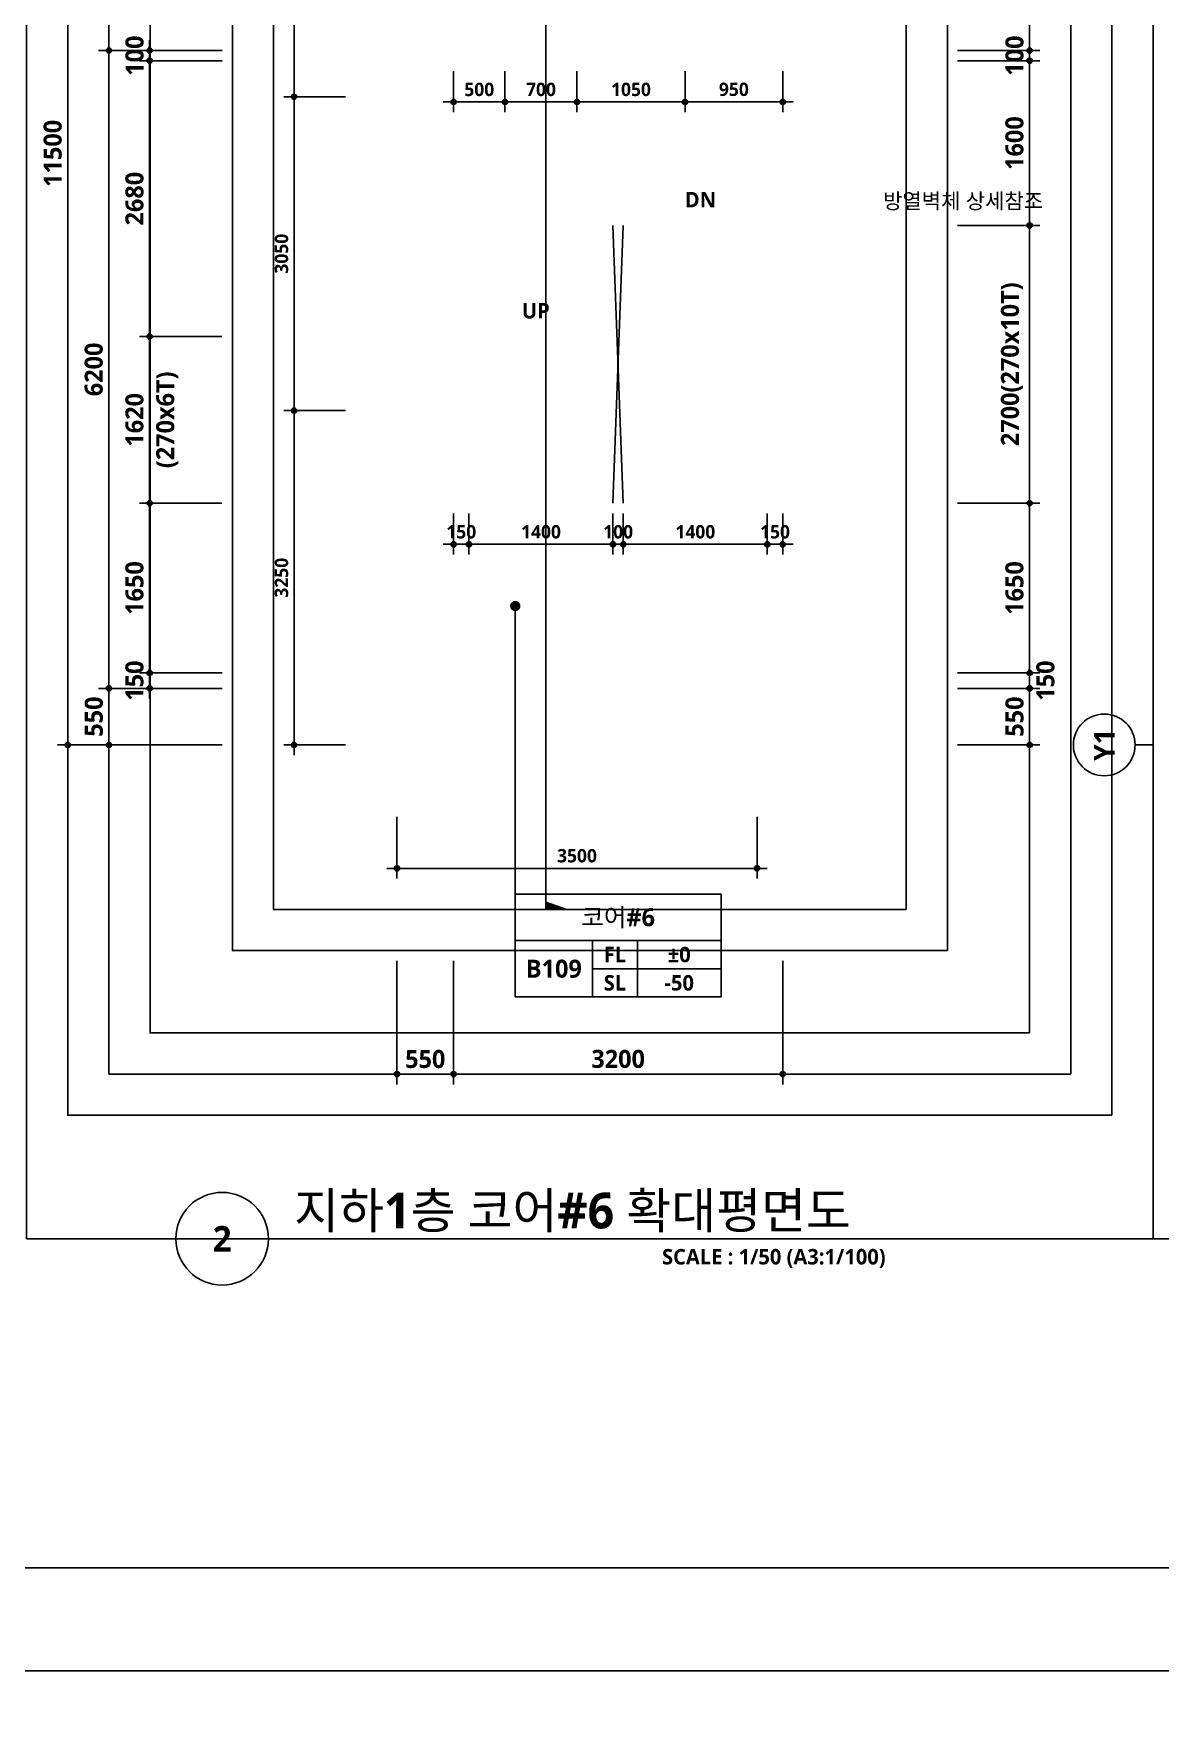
# Model space of a CAD drawing. Header units: millimetres. Extents: x -12482 to 126000, y 0 to 220200.
# Drawn here: x 13119 to 24069, y 148000 to 164413 of the extents above; entities that cross this region are included whole.
import ezdxf
from ezdxf.enums import TextEntityAlignment as Align

# ---------------------------------------------------------------- set-up
doc = ezdxf.new("R2010")
doc.units = ezdxf.units.MM
doc.header["$LTSCALE"] = 60
doc.linetypes.add('CEN', pattern=[62, 60, -1, 0, -1])
doc.layers.get('Defpoints').update_dxf_attribs({"color": 153})
for name, color, linetype in [('A-ANNO-DIM', 4, 'Continuous'), ('A-ANNO-GRA1', 7, 'Continuous'), ('A-ANNO-LEAD', 4, 'Continuous'), ('A-ANNO-TEXT1', 7, 'Continuous'), ('A-ANNO-TEXT2', 3, 'Continuous'), ('A-ANNO-TITL', 7, 'Continuous'), ('A-FLOR-OPEN-BELO', 6, 'CEN'), ('A-ST-AXIS-BUB', 7, 'Continuous'), ('A-ST-AXIS-DIM', 7, 'Continuous'), ('AA-MKXX', 3, 'Continuous'), ('AA-XXXX-TXT1', 2, 'Continuous')]:
    doc.layers.add(name, color=color, linetype=linetype)
for name, color, linetype, plot in [('Defpoint', 161, 'Continuous', False), ('G(그리드1)', 185, 'Continuous', False), ('G(그리드2)', 235, 'Continuous', False)]:
    doc.layers.add(name, color=color, linetype=linetype, plot=plot)
doc.styles.add('2020음성 1차', font='NanumGothicBold.ttf')
doc.styles.add('SH_나눔', font='')
doc.styles.add('SH_진천_나눔', font='')
doc.styles.get('SH_나눔').set_extended_font_data('NanumGothic', bold=True)
doc.styles.get('SH_진천_나눔').set_extended_font_data('NanumGothic', bold=True)
doc.dimstyles.new('SHP 50', dxfattribs={"dimscale": 50, "dimtxt": 3.5, "dimasz": 1, "dimexe": 2, "dimexo": 2, "dimgap": 1, "dimtad": 1, "dimdec": 0, "dimzin": 0, "dimdsep": 46, "dimtxsty": 'SH_진천_나눔', "dimblk": 'DIMDOT', "dimcen": 0.09, "dimclrd": 256, "dimclre": 256, "dimclrt": 3, "dimadec": 0, "dimazin": 1, "dimtfac": 1, "dimtdec": 0, "dimtix": 1, "dimtmove": 2, "dimatfit": 0, "dimldrblk": 'DIMDOT', "dimfxl": 1, "dimtolj": 1, "dimtzin": 0, "dimlwd": -1, "dimlwe": -1, "dimarcsym": 0})
doc.dimstyles.new('SHP 50내부', dxfattribs={"dimscale": 50, "dimtxt": 2.6, "dimasz": 1, "dimexe": 2, "dimexo": 2, "dimgap": 1, "dimtad": 1, "dimdec": 0, "dimzin": 0, "dimdsep": 46, "dimtxsty": '2020음성 1차', "dimblk": 'DIMDOT', "dimcen": 0.09, "dimclrd": 256, "dimclre": 256, "dimclrt": 3, "dimadec": 0, "dimazin": 1, "dimtfac": 1, "dimtdec": 0, "dimtix": 1, "dimtmove": 2, "dimatfit": 0, "dimldrblk": 'DIMDOT', "dimfxl": 1, "dimtolj": 1, "dimtzin": 0, "dimlwd": -1, "dimlwe": -1, "dimarcsym": 0})

# ---------------------------------------------------------------- blocks, each defined once
blk = doc.blocks.new('*U13165')
at = {"layer": 'A-ANNO-TITL'}
blk.add_line((0, 0), (6250, 0), dxfattribs=at)
blk.add_circle((-450, 0), 450, dxfattribs=at)
at = {"layer": 'AA-XXXX-TXT1', "style": 'SH_진천_나눔'}
blk.add_attdef('DWG.TITLE', (250, 100), '', height=350, dxfattribs=at)
at = {"layer": 'AA-XXXX-TXT1', "color": 7, "style": 'SH_진천_나눔'}
blk.add_attdef('NO1', text='', height=300, dxfattribs=at).set_placement((-450, 0), align=Align.MIDDLE)
at = {"layer": 'AA-XXXX-TXT1', "style": 'SH_진천_나눔'}
blk.add_attdef('SCALE', text='', height=150, dxfattribs=at).set_placement((6000, -100), align=Align.TOP_RIGHT)
blk = doc.blocks.new('A-ST-AXIS-BUB-1')
at = {"layer": 'A-ST-AXIS-BUB'}
blk.add_line((0, 350), (0, 0), dxfattribs=at)
blk.add_circle((0, 950), 600, dxfattribs=at)
blk = doc.blocks.new('DIMDOT')
at = {"color": 0}
blk.add_line((-2, 0), (2, 0), dxfattribs=at)
for radius in [0.5, 0.25]:
    blk.add_circle((0, 0), radius, dxfattribs=at)
blk = doc.blocks.new('*D18681')
at = {"layer": 'A-ST-AXIS-DIM'}
for p, q in [((14950, 164250), (13750, 164250)), ((13850, 164200), (13850, 158100)), ((14950, 158050), (13750, 158050))]:
    blk.add_line(p, q, dxfattribs=at)
at = {"layer": 'Defpoints', "color": 0}
for p in [(15050, 164250), (13850, 158050), (15050, 158050)]:
    blk.add_point(p, dxfattribs=at)
at = {"layer": 'A-ST-AXIS-DIM', "linetype": 'ByBlock', "xscale": 50, "yscale": 50, "zscale": 50}
for p, rotation in [((13850, 164250), 90), ((13850, 158050), 270)]:
    blk.add_blockref('DIMDOT', p, dxfattribs=dict(at, rotation=rotation))
at = {"layer": 'A-ST-AXIS-DIM', "color": 3, "insert": (13703, 161150), "char_height": 175, "attachment_point": 5, "rotation": 90, "style": 'SH_진천_나눔'}
blk.add_mtext('\\A1;6200', dxfattribs=at)
blk = doc.blocks.new('*D18682')
at = {"layer": 'A-ST-AXIS-DIM'}
for p, q in [((14950, 166350), (13750, 166350)), ((13850, 164300), (13850, 166300)), ((14950, 164250), (13750, 164250))]:
    blk.add_line(p, q, dxfattribs=at)
at = {"layer": 'Defpoints', "color": 0}
for p in [(13850, 166350), (15050, 166350), (15050, 164250)]:
    blk.add_point(p, dxfattribs=at)
at = {"layer": 'A-ST-AXIS-DIM', "linetype": 'ByBlock', "xscale": 50, "yscale": 50, "zscale": 50}
for p, rotation in [((13850, 166350), 90), ((13850, 164250), 270)]:
    blk.add_blockref('DIMDOT', p, dxfattribs=dict(at, rotation=rotation))
at = {"layer": 'A-ST-AXIS-DIM', "color": 3, "insert": (13704, 165300), "char_height": 175, "attachment_point": 5, "rotation": 90, "style": 'SH_진천_나눔'}
blk.add_mtext('\\A1;2100', dxfattribs=at)
blk = doc.blocks.new('*D18683')
at = {"layer": 'A-ST-AXIS-DIM'}
for p, q in [((14950, 158050), (13750, 158050)), ((13850, 158000), (13850, 157550)), ((14950, 157500), (13750, 157500))]:
    blk.add_line(p, q, dxfattribs=at)
at = {"layer": 'Defpoints', "color": 0}
for p in [(15050, 158050), (13850, 157500), (15050, 157500)]:
    blk.add_point(p, dxfattribs=at)
at = {"layer": 'A-ST-AXIS-DIM', "linetype": 'ByBlock', "xscale": 50, "yscale": 50, "zscale": 50}
for p, rotation in [((13850, 158050), 90), ((13850, 157500), 270)]:
    blk.add_blockref('DIMDOT', p, dxfattribs=dict(at, rotation=rotation))
at = {"layer": 'A-ST-AXIS-DIM', "color": 3, "insert": (13704, 157775), "char_height": 175, "attachment_point": 5, "rotation": 90, "style": 'SH_진천_나눔'}
blk.add_mtext('\\A1;550', dxfattribs=at)
blk = doc.blocks.new('*D18685')
at = {"layer": 'A-ST-AXIS-DIM'}
for p, q in [((14950, 169000), (13350, 169000)), ((13450, 157550), (13450, 168950)), ((14950, 157500), (13350, 157500))]:
    blk.add_line(p, q, dxfattribs=at)
at = {"layer": 'Defpoints', "color": 0}
for p in [(13450, 169000), (15050, 169000), (15050, 157500)]:
    blk.add_point(p, dxfattribs=at)
at = {"layer": 'A-ST-AXIS-DIM', "linetype": 'ByBlock', "xscale": 50, "yscale": 50, "zscale": 50}
for p, rotation in [((13450, 169000), 90), ((13450, 157500), 270)]:
    blk.add_blockref('DIMDOT', p, dxfattribs=dict(at, rotation=rotation))
at = {"layer": 'A-ST-AXIS-DIM', "color": 3, "insert": (13304, 163250), "char_height": 175, "attachment_point": 5, "rotation": 90, "style": 'SH_진천_나눔'}
blk.add_mtext('\\A1;11500', dxfattribs=at)
blk = doc.blocks.new('*D18686')
at = {"layer": 'A-ST-AXIS-DIM'}
for p, q in [((14246, 164300), (14246, 164350)), ((14950, 164250), (14146, 164250)), ((14950, 164150), (14146, 164150)), ((14246, 164250), (14246, 164150)), ((14246, 164100), (14246, 164050))]:
    blk.add_line(p, q, dxfattribs=at)
at = {"layer": 'Defpoints', "color": 0}
for p in [(14246, 164150), (15050, 164250), (15050, 164150)]:
    blk.add_point(p, dxfattribs=at)
at = {"layer": 'A-ST-AXIS-DIM', "linetype": 'ByBlock', "xscale": 50, "yscale": 50, "zscale": 50}
for p, rotation in [((14246, 164250), 270), ((14246, 164150), 90)]:
    blk.add_blockref('DIMDOT', p, dxfattribs=dict(at, rotation=rotation))
at = {"layer": 'A-ST-AXIS-DIM', "color": 3, "insert": (14100, 164200), "char_height": 175, "attachment_point": 5, "rotation": 90, "style": 'SH_진천_나눔'}
blk.add_mtext('\\A1;100', dxfattribs=at)
blk = doc.blocks.new('*D18687')
at = {"layer": 'A-ST-AXIS-DIM'}
for p, q in [((14246, 158250), (14246, 158300)), ((14950, 158200), (14146, 158200)), ((14246, 158050), (14246, 158200)), ((14950, 158050), (14146, 158050)), ((14246, 158000), (14246, 157950))]:
    blk.add_line(p, q, dxfattribs=at)
at = {"layer": 'Defpoints', "color": 0}
for p in [(14246, 158200), (15050, 158200), (15050, 158050)]:
    blk.add_point(p, dxfattribs=at)
at = {"layer": 'A-ST-AXIS-DIM', "linetype": 'ByBlock', "xscale": 50, "yscale": 50, "zscale": 50}
for p, rotation in [((14246, 158200), 270), ((14246, 158050), 90)]:
    blk.add_blockref('DIMDOT', p, dxfattribs=dict(at, rotation=rotation))
at = {"layer": 'A-ST-AXIS-DIM', "color": 3, "insert": (14099, 158125), "char_height": 175, "attachment_point": 5, "rotation": 90, "style": 'SH_진천_나눔'}
blk.add_mtext('\\A1;150', dxfattribs=at)
blk = doc.blocks.new('G$C9D92D8A7')
at = {"layer": 'A-ANNO-GRA1'}
for p, q in [((0, 11), (40, 11)), ((15, 11), (15, 0)), ((23.75, 11), (23.75, 0)), ((15, 5.5), (40, 5.5))]:
    blk.add_line(p, q, dxfattribs=at)
blk.add_lwpolyline([(0, 20), (0, 0), (40, 0), (40, 20)], close=True, dxfattribs=at)
at = {"style": '2020음성 1차'}
for tag, height, p in [('실명', 3.5, (20, 15.5)), ('마감레벨', 3, (31.875, 8.25)), ('실번호', 3.5, (7.5, 5.5)), ('구조레벨', 3, (31.875, 2.75))]:
    blk.add_attdef(tag, text='', height=height, dxfattribs=at).set_placement(p, align=Align.MIDDLE_CENTER)
at = {"layer": 'A-ANNO-TEXT1', "style": 'SH_나눔'}
for s, p in [('FL', (19.375, 8.25)), ('SL', (19.375, 2.75))]:
    blk.add_text(s, height=3, dxfattribs=at).set_placement(p, align=Align.MIDDLE)
blk = doc.blocks.new('*D18688')
at = {"layer": 'A-ST-AXIS-DIM'}
for p, q in [((14946, 161470), (14146, 161470)), ((14246, 159900), (14246, 161420)), ((14946, 159850), (14146, 159850))]:
    blk.add_line(p, q, dxfattribs=at)
at = {"layer": 'Defpoints', "color": 0}
for p in [(14246, 161470), (15046, 161470), (15046, 159850)]:
    blk.add_point(p, dxfattribs=at)
at = {"layer": 'A-ST-AXIS-DIM', "linetype": 'ByBlock', "xscale": 50, "yscale": 50, "zscale": 50}
for p, rotation in [((14246, 161470), 89.99999999999993), ((14246, 159850), 269.9999999999999)]:
    blk.add_blockref('DIMDOT', p, dxfattribs=dict(at, rotation=rotation))
at = {"layer": 'A-ST-AXIS-DIM', "color": 3, "char_height": 175, "attachment_point": 5, "rotation": 90, "style": 'SH_진천_나눔'}
for s, insert in [('\\A1;(270x6T)', (14417, 160660)), ('\\A1;1620', (14099, 160660))]:
    blk.add_mtext(s, dxfattribs=dict(at, insert=insert))
blk = doc.blocks.new('*D18689')
at = {"layer": 'A-ST-AXIS-DIM'}
for p, q in [((14946, 164150), (14146, 164150)), ((14246, 161520), (14246, 164100)), ((14946, 161470), (14146, 161470))]:
    blk.add_line(p, q, dxfattribs=at)
at = {"layer": 'Defpoints', "color": 0}
for p in [(14246, 164150), (15046, 164150), (15046, 161470)]:
    blk.add_point(p, dxfattribs=at)
at = {"layer": 'A-ST-AXIS-DIM', "linetype": 'ByBlock', "xscale": 50, "yscale": 50, "zscale": 50}
for p, rotation in [((14246, 164150), 89.99999999999997), ((14246, 161470), 269.9999999999999)]:
    blk.add_blockref('DIMDOT', p, dxfattribs=dict(at, rotation=rotation))
at = {"layer": 'A-ST-AXIS-DIM', "color": 3, "insert": (14099, 162810), "char_height": 175, "attachment_point": 5, "rotation": 90, "style": 'SH_진천_나눔'}
blk.add_mtext('\\A1;2680', dxfattribs=at)
blk = doc.blocks.new('*D18690')
at = {"layer": 'A-ST-AXIS-DIM'}
for p, q in [((14946, 159850), (14146, 159850)), ((14246, 159800), (14246, 158250)), ((14946, 158200), (14146, 158200))]:
    blk.add_line(p, q, dxfattribs=at)
at = {"layer": 'Defpoints', "color": 0}
for p in [(15046, 159850), (14246, 158200), (15046, 158200)]:
    blk.add_point(p, dxfattribs=at)
at = {"layer": 'A-ST-AXIS-DIM', "linetype": 'ByBlock', "xscale": 50, "yscale": 50, "zscale": 50}
for p, rotation in [((14246, 159850), 90.00000000000006), ((14246, 158200), 270.0000000000001)]:
    blk.add_blockref('DIMDOT', p, dxfattribs=dict(at, rotation=rotation))
at = {"layer": 'A-ST-AXIS-DIM', "color": 3, "insert": (14099, 159025), "char_height": 175, "attachment_point": 5, "rotation": 90, "style": 'SH_진천_나눔'}
blk.add_mtext('\\A1;1650', dxfattribs=at)
blk = doc.blocks.new('*D18691')
at = {"layer": 'A-ANNO-DIM'}
for p, q in [((18750, 159750), (18750, 159350)), ((18850, 159750), (18850, 159350)), ((18700, 159450), (18650, 159450)), ((18850, 159450), (18750, 159450)), ((18900, 159450), (18950, 159450))]:
    blk.add_line(p, q, dxfattribs=at)
at = {"layer": 'Defpoints', "color": 0}
for p in [(18750, 159850), (18850, 159850), (18750, 159450)]:
    blk.add_point(p, dxfattribs=at)
at = {"layer": 'A-ANNO-DIM', "linetype": 'ByBlock', "xscale": 50, "yscale": 50, "zscale": 50}
blk.add_blockref('DIMDOT', (18750, 159450), dxfattribs=at)
at = {"layer": 'A-ANNO-DIM', "linetype": 'ByBlock', "xscale": 50, "yscale": 50, "zscale": 50, "rotation": 180}
blk.add_blockref('DIMDOT', (18850, 159450), dxfattribs=at)
at = {"layer": 'A-ANNO-DIM', "color": 3, "insert": (18800, 159571), "char_height": 130, "attachment_point": 5, "style": '2020음성 1차'}
blk.add_mtext('\\A1;100', dxfattribs=at)
blk = doc.blocks.new('*D18692')
at = {"layer": 'A-ANNO-DIM'}
for p, q in [((18850, 159750), (18850, 159350)), ((20250, 159750), (20250, 159350)), ((18900, 159450), (20200, 159450))]:
    blk.add_line(p, q, dxfattribs=at)
at = {"layer": 'Defpoints', "color": 0}
for p in [(18850, 159850), (20250, 159850), (20250, 159450)]:
    blk.add_point(p, dxfattribs=at)
at = {"layer": 'A-ANNO-DIM', "linetype": 'ByBlock', "xscale": 50, "yscale": 50, "zscale": 50, "rotation": 180}
blk.add_blockref('DIMDOT', (18850, 159450), dxfattribs=at)
at = {"layer": 'A-ANNO-DIM', "linetype": 'ByBlock', "xscale": 50, "yscale": 50, "zscale": 50}
blk.add_blockref('DIMDOT', (20250, 159450), dxfattribs=at)
at = {"layer": 'A-ANNO-DIM', "color": 3, "insert": (19550, 159571), "char_height": 130, "attachment_point": 5, "style": '2020음성 1차'}
blk.add_mtext('\\A1;1400', dxfattribs=at)
blk = doc.blocks.new('*D18693')
at = {"layer": 'A-ANNO-DIM'}
for p, q in [((20250, 159750), (20250, 159350)), ((20400, 159750), (20400, 159350)), ((20200, 159450), (20150, 159450)), ((20400, 159450), (20250, 159450)), ((20450, 159450), (20500, 159450))]:
    blk.add_line(p, q, dxfattribs=at)
at = {"layer": 'Defpoints', "color": 0}
for p in [(20250, 159850), (20400, 159850), (20250, 159450)]:
    blk.add_point(p, dxfattribs=at)
at = {"layer": 'A-ANNO-DIM', "linetype": 'ByBlock', "xscale": 50, "yscale": 50, "zscale": 50}
blk.add_blockref('DIMDOT', (20250, 159450), dxfattribs=at)
at = {"layer": 'A-ANNO-DIM', "linetype": 'ByBlock', "xscale": 50, "yscale": 50, "zscale": 50, "rotation": 180}
blk.add_blockref('DIMDOT', (20400, 159450), dxfattribs=at)
at = {"layer": 'A-ANNO-DIM', "color": 3, "insert": (20325, 159571), "char_height": 130, "attachment_point": 5, "style": '2020음성 1차'}
blk.add_mtext('\\A1;150', dxfattribs=at)
blk = doc.blocks.new('*D18694')
at = {"layer": 'A-ANNO-DIM'}
for p, q in [((17350, 159750), (17350, 159350)), ((18750, 159750), (18750, 159350)), ((18700, 159450), (17400, 159450))]:
    blk.add_line(p, q, dxfattribs=at)
at = {"layer": 'Defpoints', "color": 0}
for p in [(17350, 159850), (18750, 159850), (17350, 159450)]:
    blk.add_point(p, dxfattribs=at)
at = {"layer": 'A-ANNO-DIM', "linetype": 'ByBlock', "xscale": 50, "yscale": 50, "zscale": 50, "rotation": 180}
blk.add_blockref('DIMDOT', (17350, 159450), dxfattribs=at)
at = {"layer": 'A-ANNO-DIM', "linetype": 'ByBlock', "xscale": 50, "yscale": 50, "zscale": 50}
blk.add_blockref('DIMDOT', (18750, 159450), dxfattribs=at)
at = {"layer": 'A-ANNO-DIM', "color": 3, "insert": (18050, 159571), "char_height": 130, "attachment_point": 5, "style": '2020음성 1차'}
blk.add_mtext('\\A1;1400', dxfattribs=at)
blk = doc.blocks.new('*D18695')
at = {"layer": 'A-ANNO-DIM'}
for p, q in [((17200, 159750), (17200, 159350)), ((17350, 159750), (17350, 159350)), ((17150, 159450), (17100, 159450)), ((17200, 159450), (17350, 159450)), ((17400, 159450), (17450, 159450))]:
    blk.add_line(p, q, dxfattribs=at)
at = {"layer": 'Defpoints', "color": 0}
for p in [(17200, 159850), (17350, 159850), (17350, 159450)]:
    blk.add_point(p, dxfattribs=at)
at = {"layer": 'A-ANNO-DIM', "linetype": 'ByBlock', "xscale": 50, "yscale": 50, "zscale": 50}
blk.add_blockref('DIMDOT', (17200, 159450), dxfattribs=at)
at = {"layer": 'A-ANNO-DIM', "linetype": 'ByBlock', "xscale": 50, "yscale": 50, "zscale": 50, "rotation": 180}
blk.add_blockref('DIMDOT', (17350, 159450), dxfattribs=at)
at = {"layer": 'A-ANNO-DIM', "color": 3, "insert": (17275, 159571), "char_height": 130, "attachment_point": 5, "style": '2020음성 1차'}
blk.add_mtext('\\A1;150', dxfattribs=at)
blk = doc.blocks.new('*D18697')
at = {"layer": 'A-ANNO-DIM'}
for p, q in [((16650, 156800), (16650, 156200)), ((20150, 156800), (20150, 156200)), ((20100, 156300), (16700, 156300))]:
    blk.add_line(p, q, dxfattribs=at)
at = {"layer": 'Defpoints', "color": 0}
for p in [(16650, 156900), (20150, 156900), (16650, 156300)]:
    blk.add_point(p, dxfattribs=at)
at = {"layer": 'A-ANNO-DIM', "linetype": 'ByBlock', "xscale": 50, "yscale": 50, "zscale": 50, "rotation": 180}
blk.add_blockref('DIMDOT', (16650, 156300), dxfattribs=at)
at = {"layer": 'A-ANNO-DIM', "linetype": 'ByBlock', "xscale": 50, "yscale": 50, "zscale": 50}
blk.add_blockref('DIMDOT', (20150, 156300), dxfattribs=at)
at = {"layer": 'A-ANNO-DIM', "color": 3, "insert": (18400, 156422), "char_height": 130, "attachment_point": 5, "style": '2020음성 1차'}
blk.add_mtext('\\A1;3500', dxfattribs=at)
blk = doc.blocks.new('*D18698')
at = {"layer": 'A-ST-AXIS-DIM'}
for p, q in [((22800, 158250), (22800, 158300)), ((22100, 158200), (22900, 158200)), ((22800, 158200), (22800, 158050)), ((22100, 158050), (22900, 158050)), ((22800, 158000), (22800, 157950))]:
    blk.add_line(p, q, dxfattribs=at)
at = {"layer": 'Defpoints', "color": 0}
for p in [(22000, 158200), (22000, 158050), (22800, 158050)]:
    blk.add_point(p, dxfattribs=at)
at = {"layer": 'A-ST-AXIS-DIM', "linetype": 'ByBlock', "xscale": 50, "yscale": 50, "zscale": 50}
for p, rotation in [((22800, 158200), 270), ((22800, 158050), 90)]:
    blk.add_blockref('DIMDOT', p, dxfattribs=dict(at, rotation=rotation))
at = {"layer": 'A-ST-AXIS-DIM', "color": 3, "insert": (22954, 158125), "char_height": 175, "attachment_point": 5, "rotation": 90, "style": 'SH_진천_나눔'}
blk.add_mtext('\\A1;150', dxfattribs=at)
blk = doc.blocks.new('*D18699')
at = {"layer": 'A-ST-AXIS-DIM'}
for p, q in [((22100, 164150), (22900, 164150)), ((22800, 162600), (22800, 164100)), ((22100, 162550), (22900, 162550))]:
    blk.add_line(p, q, dxfattribs=at)
at = {"layer": 'Defpoints', "color": 0}
for p in [(22000, 164150), (22800, 164150), (22000, 162550)]:
    blk.add_point(p, dxfattribs=at)
at = {"layer": 'A-ST-AXIS-DIM', "linetype": 'ByBlock', "xscale": 50, "yscale": 50, "zscale": 50}
for p, rotation in [((22800, 164150), 90), ((22800, 162550), 270)]:
    blk.add_blockref('DIMDOT', p, dxfattribs=dict(at, rotation=rotation))
at = {"layer": 'A-ST-AXIS-DIM', "color": 3, "insert": (22653, 163350), "char_height": 175, "attachment_point": 5, "rotation": 90, "style": 'SH_진천_나눔'}
blk.add_mtext('\\A1;1600', dxfattribs=at)
blk = doc.blocks.new('*D18700')
at = {"layer": 'A-ST-AXIS-DIM'}
for p, q in [((22800, 164300), (22800, 164350)), ((22100, 164250), (22900, 164250)), ((22100, 164150), (22900, 164150)), ((22800, 164250), (22800, 164150)), ((22800, 164100), (22800, 164050))]:
    blk.add_line(p, q, dxfattribs=at)
at = {"layer": 'Defpoints', "color": 0}
for p in [(22000, 164250), (22000, 164150), (22800, 164150)]:
    blk.add_point(p, dxfattribs=at)
at = {"layer": 'A-ST-AXIS-DIM', "linetype": 'ByBlock', "xscale": 50, "yscale": 50, "zscale": 50}
for p, rotation in [((22800, 164250), 270), ((22800, 164150), 90)]:
    blk.add_blockref('DIMDOT', p, dxfattribs=dict(at, rotation=rotation))
at = {"layer": 'A-ST-AXIS-DIM', "color": 3, "insert": (22654, 164200), "char_height": 175, "attachment_point": 5, "rotation": 90, "style": 'SH_진천_나눔'}
blk.add_mtext('\\A1;100', dxfattribs=at)
blk = doc.blocks.new('*D18701')
at = {"layer": 'A-ST-AXIS-DIM'}
for p, q in [((22100, 162550), (22900, 162550)), ((22800, 159900), (22800, 162500)), ((22100, 159850), (22900, 159850))]:
    blk.add_line(p, q, dxfattribs=at)
at = {"layer": 'Defpoints', "color": 0}
for p in [(22000, 162550), (22800, 162550), (22000, 159850)]:
    blk.add_point(p, dxfattribs=at)
at = {"layer": 'A-ST-AXIS-DIM', "linetype": 'ByBlock', "xscale": 50, "yscale": 50, "zscale": 50}
for p, rotation in [((22800, 162550), 90), ((22800, 159850), 270)]:
    blk.add_blockref('DIMDOT', p, dxfattribs=dict(at, rotation=rotation))
at = {"layer": 'A-ST-AXIS-DIM', "color": 3, "insert": (22628, 161200), "char_height": 175, "attachment_point": 5, "rotation": 90, "style": 'SH_진천_나눔'}
blk.add_mtext('\\A1;\\A1;2700(270x10T)', dxfattribs=at)
blk = doc.blocks.new('*D18702')
at = {"layer": 'A-ST-AXIS-DIM'}
for p, q in [((22100, 159850), (22900, 159850)), ((22800, 158250), (22800, 159800)), ((22100, 158200), (22900, 158200))]:
    blk.add_line(p, q, dxfattribs=at)
at = {"layer": 'Defpoints', "color": 0}
for p in [(22000, 159850), (22800, 159850), (22000, 158200)]:
    blk.add_point(p, dxfattribs=at)
at = {"layer": 'A-ST-AXIS-DIM', "linetype": 'ByBlock', "xscale": 50, "yscale": 50, "zscale": 50}
for p, rotation in [((22800, 159850), 90), ((22800, 158200), 270)]:
    blk.add_blockref('DIMDOT', p, dxfattribs=dict(at, rotation=rotation))
at = {"layer": 'A-ST-AXIS-DIM', "color": 3, "insert": (22653, 159025), "char_height": 175, "attachment_point": 5, "rotation": 90, "style": 'SH_진천_나눔'}
blk.add_mtext('\\A1;1650', dxfattribs=at)
blk = doc.blocks.new('*D18703')
at = {"layer": 'A-ST-AXIS-DIM'}
for p, q in [((22100, 166350), (22900, 166350)), ((22800, 164300), (22800, 166300)), ((22100, 164250), (22900, 164250))]:
    blk.add_line(p, q, dxfattribs=at)
at = {"layer": 'Defpoints', "color": 0}
for p in [(22000, 166350), (22800, 166350), (22000, 164250)]:
    blk.add_point(p, dxfattribs=at)
at = {"layer": 'A-ST-AXIS-DIM', "linetype": 'ByBlock', "xscale": 50, "yscale": 50, "zscale": 50}
for p, rotation in [((22800, 166350), 90), ((22800, 164250), 270)]:
    blk.add_blockref('DIMDOT', p, dxfattribs=dict(at, rotation=rotation))
at = {"layer": 'A-ST-AXIS-DIM', "color": 3, "insert": (22654, 165300), "char_height": 175, "attachment_point": 5, "rotation": 90, "style": 'SH_진천_나눔'}
blk.add_mtext('\\A1;2100', dxfattribs=at)
blk = doc.blocks.new('*D18705')
at = {"layer": 'A-ST-AXIS-DIM'}
for p, q in [((22100, 158050), (22900, 158050)), ((22800, 157550), (22800, 158000)), ((22100, 157500), (22900, 157500))]:
    blk.add_line(p, q, dxfattribs=at)
at = {"layer": 'Defpoints', "color": 0}
for p in [(22000, 158050), (22800, 158050), (22000, 157500)]:
    blk.add_point(p, dxfattribs=at)
at = {"layer": 'A-ST-AXIS-DIM', "linetype": 'ByBlock', "xscale": 50, "yscale": 50, "zscale": 50}
for p, rotation in [((22800, 158050), 90), ((22800, 157500), 270)]:
    blk.add_blockref('DIMDOT', p, dxfattribs=dict(at, rotation=rotation))
at = {"layer": 'A-ST-AXIS-DIM', "color": 3, "insert": (22654, 157775), "char_height": 175, "attachment_point": 5, "rotation": 90, "style": 'SH_진천_나눔'}
blk.add_mtext('\\A1;550', dxfattribs=at)
blk = doc.blocks.new('*D18711')
at = {"layer": 'A-ANNO-DIM'}
for p, q in [((16150, 163800), (15550, 163800)), ((15650, 160800), (15650, 163750)), ((16150, 160750), (15550, 160750))]:
    blk.add_line(p, q, dxfattribs=at)
at = {"layer": 'Defpoints', "color": 0}
for p in [(15650, 163800), (16250, 163800), (16250, 160750)]:
    blk.add_point(p, dxfattribs=at)
at = {"layer": 'A-ANNO-DIM', "linetype": 'ByBlock', "xscale": 50, "yscale": 50, "zscale": 50}
for p, rotation in [((15650, 163800), 90), ((15650, 160750), 270)]:
    blk.add_blockref('DIMDOT', p, dxfattribs=dict(at, rotation=rotation))
at = {"layer": 'A-ANNO-DIM', "color": 3, "insert": (15528, 162275), "char_height": 130, "attachment_point": 5, "rotation": 90, "style": '2020음성 1차'}
blk.add_mtext('\\A1;3050', dxfattribs=at)
blk = doc.blocks.new('*D18712')
at = {"layer": 'A-ANNO-DIM'}
for p, q in [((16150, 160750), (15550, 160750)), ((15650, 160700), (15650, 157550)), ((16150, 157500), (15550, 157500))]:
    blk.add_line(p, q, dxfattribs=at)
at = {"layer": 'Defpoints', "color": 0}
for p in [(16250, 160750), (15650, 157500), (16250, 157500)]:
    blk.add_point(p, dxfattribs=at)
at = {"layer": 'A-ANNO-DIM', "linetype": 'ByBlock', "xscale": 50, "yscale": 50, "zscale": 50}
for p, rotation in [((15650, 160750), 90), ((15650, 157500), 270)]:
    blk.add_blockref('DIMDOT', p, dxfattribs=dict(at, rotation=rotation))
at = {"layer": 'A-ANNO-DIM', "color": 3, "insert": (15528, 159125), "char_height": 130, "attachment_point": 5, "rotation": 90, "style": '2020음성 1차'}
blk.add_mtext('\\A1;3250', dxfattribs=at)
blk = doc.blocks.new('*D18713')
at = {"layer": 'A-ANNO-DIM'}
for p, q in [((16150, 167000), (15550, 167000)), ((15650, 166950), (15650, 163850)), ((16150, 163800), (15550, 163800))]:
    blk.add_line(p, q, dxfattribs=at)
at = {"layer": 'Defpoints', "color": 0}
for p in [(16250, 167000), (15650, 163800), (16250, 163800)]:
    blk.add_point(p, dxfattribs=at)
at = {"layer": 'A-ANNO-DIM', "linetype": 'ByBlock', "xscale": 50, "yscale": 50, "zscale": 50}
for p, rotation in [((15650, 167000), 90), ((15650, 163800), 270)]:
    blk.add_blockref('DIMDOT', p, dxfattribs=dict(at, rotation=rotation))
at = {"layer": 'A-ANNO-DIM', "color": 3, "insert": (15528, 165400), "char_height": 130, "attachment_point": 5, "rotation": 90, "style": '2020음성 1차'}
blk.add_mtext('\\A1;3200', dxfattribs=at)
blk = doc.blocks.new('*D18715')
at = {"layer": 'A-ANNO-DIM'}
for p, q in [((17700, 164050), (17700, 163650)), ((18400, 164050), (18400, 163650)), ((18350, 163750), (17750, 163750))]:
    blk.add_line(p, q, dxfattribs=at)
at = {"layer": 'Defpoints', "color": 0}
for p in [(17700, 164150), (18400, 164150), (17700, 163750)]:
    blk.add_point(p, dxfattribs=at)
at = {"layer": 'A-ANNO-DIM', "linetype": 'ByBlock', "xscale": 50, "yscale": 50, "zscale": 50, "rotation": 180}
blk.add_blockref('DIMDOT', (17700, 163750), dxfattribs=at)
at = {"layer": 'A-ANNO-DIM', "linetype": 'ByBlock', "xscale": 50, "yscale": 50, "zscale": 50}
blk.add_blockref('DIMDOT', (18400, 163750), dxfattribs=at)
at = {"layer": 'A-ANNO-DIM', "color": 3, "insert": (18050, 163871), "char_height": 130, "attachment_point": 5, "style": '2020음성 1차'}
blk.add_mtext('\\A1;700', dxfattribs=at)
blk = doc.blocks.new('*D18716')
at = {"layer": 'A-ANNO-DIM'}
for p, q in [((17200, 164050), (17200, 163650)), ((17700, 164050), (17700, 163650)), ((17250, 163750), (17650, 163750))]:
    blk.add_line(p, q, dxfattribs=at)
at = {"layer": 'Defpoints', "color": 0}
for p in [(17200, 164150), (17700, 164150), (17700, 163750)]:
    blk.add_point(p, dxfattribs=at)
at = {"layer": 'A-ANNO-DIM', "linetype": 'ByBlock', "xscale": 50, "yscale": 50, "zscale": 50, "rotation": 180}
blk.add_blockref('DIMDOT', (17200, 163750), dxfattribs=at)
at = {"layer": 'A-ANNO-DIM', "linetype": 'ByBlock', "xscale": 50, "yscale": 50, "zscale": 50}
blk.add_blockref('DIMDOT', (17700, 163750), dxfattribs=at)
at = {"layer": 'A-ANNO-DIM', "color": 3, "insert": (17450, 163871), "char_height": 130, "attachment_point": 5, "style": '2020음성 1차'}
blk.add_mtext('\\A1;500', dxfattribs=at)
blk = doc.blocks.new('*D18717')
at = {"layer": 'A-ANNO-DIM'}
for p, q in [((18400, 164050), (18400, 163650)), ((19450, 164050), (19450, 163650)), ((18450, 163750), (19400, 163750))]:
    blk.add_line(p, q, dxfattribs=at)
at = {"layer": 'Defpoints', "color": 0}
for p in [(18400, 164150), (19450, 164150), (19450, 163750)]:
    blk.add_point(p, dxfattribs=at)
at = {"layer": 'A-ANNO-DIM', "linetype": 'ByBlock', "xscale": 50, "yscale": 50, "zscale": 50, "rotation": 180}
blk.add_blockref('DIMDOT', (18400, 163750), dxfattribs=at)
at = {"layer": 'A-ANNO-DIM', "linetype": 'ByBlock', "xscale": 50, "yscale": 50, "zscale": 50}
blk.add_blockref('DIMDOT', (19450, 163750), dxfattribs=at)
at = {"layer": 'A-ANNO-DIM', "color": 3, "insert": (18925, 163871), "char_height": 130, "attachment_point": 5, "style": '2020음성 1차'}
blk.add_mtext('\\A1;1050', dxfattribs=at)
blk = doc.blocks.new('*D18759')
at = {"layer": 'A-ST-AXIS-DIM'}
for p, q in [((16650, 155400), (16650, 154200)), ((17200, 155400), (17200, 154200)), ((16700, 154300), (17150, 154300))]:
    blk.add_line(p, q, dxfattribs=at)
at = {"layer": 'Defpoints', "color": 0}
for p in [(16650, 155500), (17200, 155500), (17200, 154300)]:
    blk.add_point(p, dxfattribs=at)
at = {"layer": 'A-ST-AXIS-DIM', "linetype": 'ByBlock', "xscale": 50, "yscale": 50, "zscale": 50, "rotation": 180}
blk.add_blockref('DIMDOT', (16650, 154300), dxfattribs=at)
at = {"layer": 'A-ST-AXIS-DIM', "linetype": 'ByBlock', "xscale": 50, "yscale": 50, "zscale": 50}
blk.add_blockref('DIMDOT', (17200, 154300), dxfattribs=at)
at = {"layer": 'A-ST-AXIS-DIM', "color": 3, "insert": (16925, 154446), "char_height": 175, "attachment_point": 5, "style": 'SH_진천_나눔'}
blk.add_mtext('\\A1;550', dxfattribs=at)
blk = doc.blocks.new('*D18760')
at = {"layer": 'A-ST-AXIS-DIM'}
for p, q in [((17200, 155400), (17200, 154200)), ((20400, 155400), (20400, 154200)), ((20350, 154300), (17250, 154300))]:
    blk.add_line(p, q, dxfattribs=at)
at = {"layer": 'Defpoints', "color": 0}
for p in [(17200, 155500), (20400, 155500), (17200, 154300)]:
    blk.add_point(p, dxfattribs=at)
at = {"layer": 'A-ST-AXIS-DIM', "linetype": 'ByBlock', "xscale": 50, "yscale": 50, "zscale": 50, "rotation": 180}
blk.add_blockref('DIMDOT', (17200, 154300), dxfattribs=at)
at = {"layer": 'A-ST-AXIS-DIM', "linetype": 'ByBlock', "xscale": 50, "yscale": 50, "zscale": 50}
blk.add_blockref('DIMDOT', (20400, 154300), dxfattribs=at)
at = {"layer": 'A-ST-AXIS-DIM', "color": 3, "insert": (18800, 154447), "char_height": 175, "attachment_point": 5, "style": 'SH_진천_나눔'}
blk.add_mtext('\\A1;3200', dxfattribs=at)
blk = doc.blocks.new('*D18973')
at = {"layer": 'A-ANNO-DIM'}
for p, q in [((19450, 164050), (19450, 163650)), ((20400, 164050), (20400, 163650)), ((20350, 163750), (19500, 163750))]:
    blk.add_line(p, q, dxfattribs=at)
at = {"layer": 'Defpoints', "color": 0}
for p in [(19450, 164150), (20400, 164150), (19450, 163750)]:
    blk.add_point(p, dxfattribs=at)
at = {"layer": 'A-ANNO-DIM', "linetype": 'ByBlock', "xscale": 50, "yscale": 50, "zscale": 50, "rotation": 180}
blk.add_blockref('DIMDOT', (19450, 163750), dxfattribs=at)
at = {"layer": 'A-ANNO-DIM', "linetype": 'ByBlock', "xscale": 50, "yscale": 50, "zscale": 50}
blk.add_blockref('DIMDOT', (20400, 163750), dxfattribs=at)
at = {"layer": 'A-ANNO-DIM', "color": 3, "insert": (19925, 163872), "char_height": 130, "attachment_point": 5, "style": '2020음성 1차'}
blk.add_mtext('\\A1;950', dxfattribs=at)
blk = doc.blocks.new('*U22506')
at = {"layer": 'AA-MKXX'}
blk.add_hatch(color=256, dxfattribs=at).paths.add_polyline_path([(41300, 600), (41090, 0), (41300, 0)])
at = {"layer": 'AA-MKXX', "linetype": 'CEN', "ltscale": 300}
blk.add_line((900, 0), (41300, 0), dxfattribs=at)
at = {"layer": 'AA-MKXX'}
blk.add_lwpolyline([(41300, 0), (41300, 600), (41090, 0)], close=True, dxfattribs=at)

msp = doc.modelspace()

# ---------------------------------------------------------------- linework, layer by layer
at = {"const_width": 50}
msp.add_lwpolyline([(17800, 158825, 1), (17800, 158875, 1)], format="xyb", close=True, dxfattribs=at)
msp.add_lwpolyline([(17800, 158850), (17800, 156050)])
at = {"layer": 'A-ANNO-LEAD'}
msp.add_lwpolyline([(20700, 162786.9, 0, 31.3, 0), (20793.8, 162786.9, 0, 0, 0), (21375, 162786.9, 0, 0, 0)], format="xyseb", dxfattribs=at)
at = {"layer": 'A-FLOR-OPEN-BELO'}
for p, q in [((18750, 159850), (18850, 162550)), ((18850, 159850), (18750, 162550))]:
    msp.add_line(p, q, dxfattribs=at)
at = {"layer": 'Defpoint'}
for points in [[(0, 178200), (42000, 178200), (42000, 148500), (0, 148500)], [(1000, 149500), (36500, 149500), (36500, 177200), (1000, 177200)], [(0, 148500), (42000, 148500), (42000, 118800), (0, 118800)]]:
    msp.add_lwpolyline(points, close=True, dxfattribs=at)
at = {"layer": 'G(그리드1)'}
for points in [[(24000, 152700), (13050, 152700), (13050, 174000), (24000, 174000)], [(36875, 152700), (24000, 152700), (24000, 174000), (36875, 174000)], [(23600, 153900), (13450, 153900), (13450, 173600), (23600, 173600)], [(23200, 154300), (13850, 154300), (13850, 173200), (23200, 173200)], [(22800, 154700), (14250, 154700), (14250, 172800), (22800, 172800)], [(22000, 155500), (15050, 155500), (15050, 171600), (22000, 171600)]]:
    msp.add_lwpolyline(points, close=True, dxfattribs=at)
at = {"layer": 'G(그리드2)'}
msp.add_lwpolyline([(21600, 155900), (15450, 155900), (15450, 171200), (21600, 171200)], close=True, dxfattribs=at)

# ---------------------------------------------------------------- block references
at = {"xscale": 0.3333333333333333, "yscale": 0.3333333333333333, "zscale": 0.3333333333333333, "rotation": 270.0000000000003}
msp.add_blockref('*U22506', (18098.1, 169666.7), dxfattribs=at)
ref = msp.add_blockref('*U13165', (15400, 152700))
ref.add_attrib('SCALE', 'SCALE : 1/50 (A3:1/100)', dxfattribs={"layer": 'A-ANNO-TITL', "height": 150, "style": 'SH_진천_나눔'}).set_placement((21400, 152600), align=Align.TOP_RIGHT)
ref.add_attrib('DWG.TITLE', '지하1층 코어#6 확대평면도', (15650, 152800), dxfattribs={"layer": 'A-ANNO-TITL', "height": 347.908, "style": 'SH_진천_나눔'})
ref.add_attrib('NO1', '2', dxfattribs={"layer": 'A-ANNO-TITL', "color": 7, "height": 250, "style": 'SH_진천_나눔'}).set_placement((14950, 152700), align=Align.MIDDLE)
at = {"layer": 'A-ANNO-TEXT1'}
ref = msp.add_blockref('G$C9D92D8A7', (17800, 155050), dxfattribs=dict(at, xscale=50, yscale=50, zscale=50))
ref.add_attrib('실명', '코어#6', dxfattribs={"layer": 'A-ANNO-TEXT2', "height": 175, "style": '2020음성 1차'}).set_placement((18800, 155825, 103000), align=Align.MIDDLE_CENTER)
ref.add_attrib('실번호', 'B109', dxfattribs={"layer": 'A-ANNO-TEXT2', "height": 175, "style": '2020음성 1차'}).set_placement((18175, 155325, 103000), align=Align.MIDDLE_CENTER)
ref.add_attrib('마감레벨', '%%p0', dxfattribs={"height": 150, "style": '2020음성 1차'}).set_placement((19393.7, 155462.5, 103000), align=Align.MIDDLE_CENTER)
ref.add_attrib('구조레벨', '-50', dxfattribs={"height": 150, "style": '2020음성 1차'}).set_placement((19393.7, 155187.5, 103000), align=Align.MIDDLE_CENTER)
at = {"layer": 'A-ST-AXIS-BUB', "xscale": 0.5, "yscale": 0.5, "zscale": 0.5, "rotation": 90}
msp.add_blockref('A-ST-AXIS-BUB-1', (24000, 157500), dxfattribs=at)

# ---------------------------------------------------------------- texts
at = {"layer": 'A-ANNO-TEXT1', "style": 'SH_진천_나눔'}
for s, p in [('DN', (19600, 162800)), ('UP', (18000, 161720))]:
    msp.add_text(s, height=150, dxfattribs=at).set_placement(p, align=Align.MIDDLE_CENTER)
at = {"layer": 'A-ANNO-TEXT1', "style": '2020음성 1차'}
msp.add_text('방열벽체 상세참조', height=150, dxfattribs=at).set_placement((21375, 162786.9), align=Align.MIDDLE_LEFT)
at = {"layer": 'A-ANNO-TEXT1', "style": 'SH_진천_나눔'}
msp.add_text('Y1', height=200, rotation=90, dxfattribs=at).set_placement((23525, 157500), align=Align.MIDDLE_CENTER)

# ---------------------------------------------------------------- dimensions: what is measured, and where the dimension line sits
at = {"layer": 'A-ANNO-DIM'}
for base, p1, p2, angle, picture, middle in [((15650, 163800), (16250, 167000), (16250, 163800), 270, '*D18713', (15528.3, 165400)), ((17700, 163750), (17200, 164150), (17700, 164150), 0, '*D18716', (17450, 163871.5)), ((17700, 163750), (18400, 164150), (17700, 164150), 180, '*D18715', (18050, 163871.3)), ((19450, 163750), (20400, 164150), (19450, 164150), 180, '*D18973', (19925, 163871.7)), ((15650, 163800), (16250, 160750), (16250, 163800), 90, '*D18711', (15528.3, 162275)), ((15650, 157500), (16250, 160750), (16250, 157500), 270, '*D18712', (15528.3, 159125)), ((17350, 159450), (18750, 159850), (17350, 159850), 180, '*D18694', (18050, 159571.3)), ((18750, 159450), (18850, 159850), (18750, 159850), 180, '*D18691', (18800, 159571.3)), ((20250, 159450), (20400, 159850), (20250, 159850), 180, '*D18693', (20325, 159571.5)), ((16650, 156300), (20150, 156900), (16650, 156900), 180, '*D18697', (18400, 156421.7))]:
    dim = msp.add_linear_dim(base=base, p1=p1, p2=p2, angle=angle, dimstyle='SHP 50내부', override={"dimtxsty": '2020음성 1차', "dimldrblk": 'DIMDOT'}, dxfattribs=at)
    dim.commit()
    dim.dimension.update_dxf_attribs({"geometry": picture, "text_midpoint": middle})
for base, p1, p2, picture, middle in [((19450, 163750), (18400, 164150), (19450, 164150), '*D18717', (18925, 163871.5)), ((17350, 159450), (17200, 159850), (17350, 159850), '*D18695', (17275, 159571.5)), ((20250, 159450), (18850, 159850), (20250, 159850), '*D18692', (19550, 159571.3))]:
    dim = msp.add_linear_dim(base=base, p1=p1, p2=p2, dimstyle='SHP 50내부', override={"dimtxsty": '2020음성 1차', "dimldrblk": 'DIMDOT'}, dxfattribs=at)
    dim.commit()
    dim.dimension.update_dxf_attribs({"geometry": picture, "text_midpoint": middle})
at = {"layer": 'A-ST-AXIS-DIM'}
for base, p1, p2, angle, picture, middle in [((13450, 169000), (15050, 157500), (15050, 169000), 90, '*D18685', (13303.8, 163250)), ((13850, 166350), (15050, 164250), (15050, 166350), 90, '*D18682', (13703.8, 165300)), ((13850, 158050), (15050, 164250), (15050, 158050), 270, '*D18681', (13703.4, 161150)), ((13850, 157500), (15050, 158050), (15050, 157500), 270, '*D18683', (13703.8, 157775)), ((17200, 154300), (20400, 155500), (17200, 155500), 180, '*D18760', (18800, 154446.6))]:
    dim = msp.add_linear_dim(base=base, p1=p1, p2=p2, angle=angle, dimstyle='SHP 50', dxfattribs=at)
    dim.commit()
    dim.dimension.update_dxf_attribs({"geometry": picture, "text_midpoint": middle})
for base, p1, p2, angle, picture, middle in [((22800, 166350), (22000, 164250), (22000, 166350), 270, '*D18703', (22653.8, 165300)), ((14245.7, 164150), (15050, 164250), (15050, 164150), 90, '*D18686', (14099.7, 164200)), ((22800, 164150), (22000, 164250), (22000, 164150), 90, '*D18700', (22654, 164200)), ((14245.7, 164150), (15045.7, 161470), (15045.7, 164150), 270, '*D18689', (14099.1, 162810)), ((22800, 164150), (22000, 162550), (22000, 164150), 270, '*D18699', (22653.4, 163350)), ((14245.7, 158200), (15045.7, 159850), (15045.7, 158200), 90, '*D18690', (14099.1, 159025)), ((22800, 159850), (22000, 158200), (22000, 159850), 270, '*D18702', (22653.4, 159025)), ((14245.7, 158200), (15050, 158050), (15050, 158200), 270, '*D18687', (14099.5, 158125)), ((22800, 158050), (22000, 157500), (22000, 158050), 270, '*D18705', (22653.8, 157775))]:
    dim = msp.add_linear_dim(base=base, p1=p1, p2=p2, angle=angle, dimstyle='SHP 50', override={"dimtxsty": 'SH_진천_나눔', "dimldrblk": 'DIMDOT'}, dxfattribs=at)
    dim.commit()
    dim.dimension.update_dxf_attribs({"geometry": picture, "text_midpoint": middle})
for base, p1, p2, text, picture, middle in [((22800, 162550), (22000, 159850), (22000, 162550), '\\A1;<>(270x10T)\\X', '*D18701', (22628.4, 161200)), ((14245.7, 161470), (15045.7, 159850), (15045.7, 161470), '<>\\X(270x6T)', '*D18688', (14245.7, 160660))]:
    dim = msp.add_linear_dim(base=base, p1=p1, p2=p2, angle=270, text=text, dimstyle='SHP 50', override={"dimtxsty": 'SH_진천_나눔', "dimldrblk": 'DIMDOT'}, dxfattribs=at)
    dim.commit()
    dim.dimension.update_dxf_attribs({"geometry": picture, "text_midpoint": middle})
dim = msp.add_linear_dim(base=(22800, 158050), p1=(22000, 158200), p2=(22000, 158050), angle=90, dimstyle='SHP 50', override={"dimtxsty": 'SH_진천_나눔', "dimldrblk": 'DIMDOT'}, dxfattribs=at)
dim.commit()
dim.dimension.update_dxf_attribs({"geometry": '*D18698', "text_midpoint": (22953.8, 158125), "dimtype": 160})
dim = msp.add_linear_dim(base=(17200, 154300), p1=(16650, 155500), p2=(17200, 155500), dimstyle='SHP 50', dxfattribs=at)
dim.commit()
dim.dimension.update_dxf_attribs({"geometry": '*D18759', "text_midpoint": (16925, 154446.2)})

doc.saveas('drawing.dxf')
